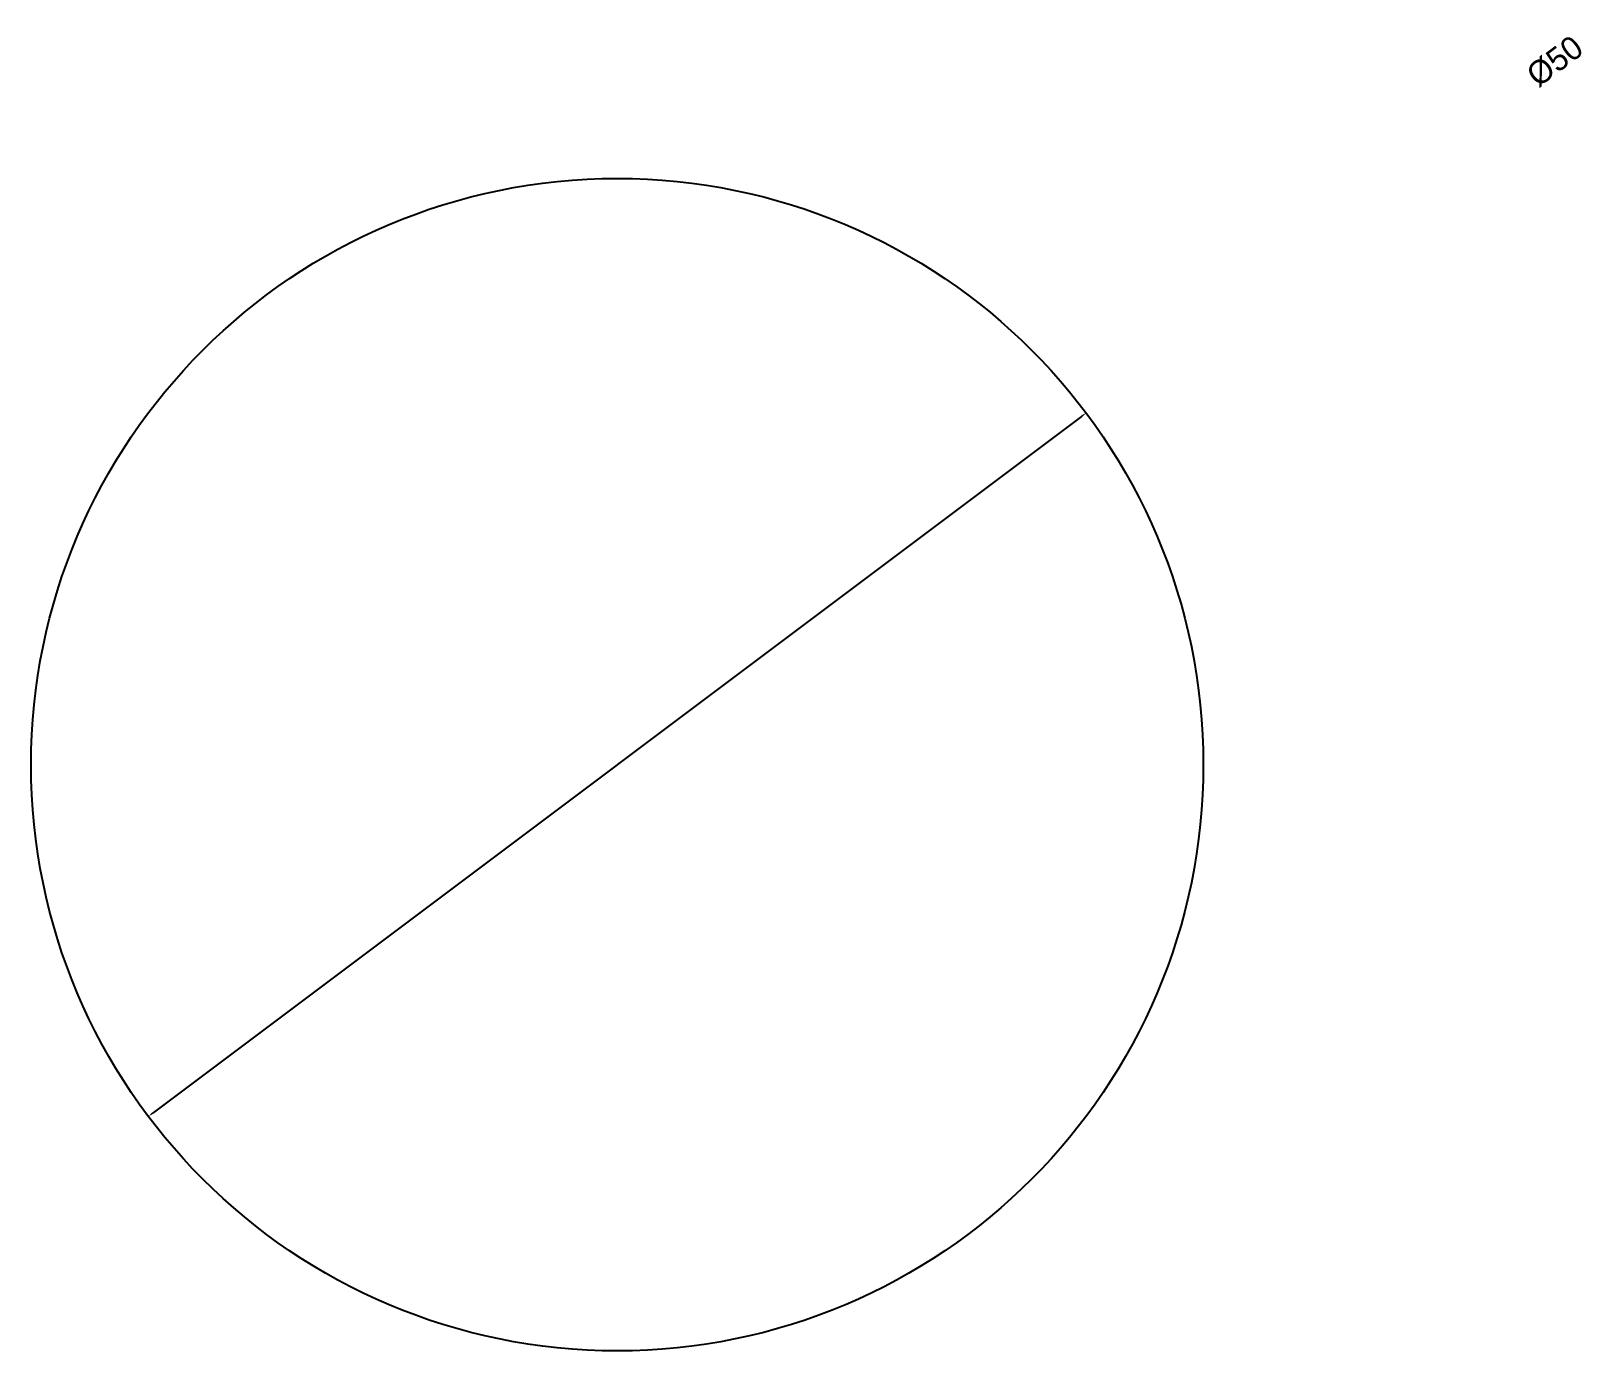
# Model space of a CAD drawing. Header units: millimetres. Extents: x 35 to 101.4, y 15 to 71.3.
import ezdxf

# ---------------------------------------------------------------- set-up
doc = ezdxf.new("R2010")
doc.units = ezdxf.units.MM
doc.dimstyles.get("Standard").update_dxf_attribs({"dimtxt": 2.5, "dimasz": 2.5, "dimexe": 1.25, "dimexo": 0.625, "dimtad": 1, "dimcen": 2.5, "dimazin": 3, "dimtfac": 1, "dimtmove": 0, "dimatfit": 3})

# ---------------------------------------------------------------- blocks, each defined once
blk = doc.blocks.new('_CLOSEDFILLED')
at = {"color": 0, "linetype": 'BYBLOCK'}
blk.add_solid([(-1, 0.16), (0, 0), (-1, -0.16)], dxfattribs=at)
blk = doc.blocks.new('*D1')
blk.add_line((79.8, 54.85), (40.2, 25.15))
at = {"layer": 'Defpoints'}
for p in [(80, 55), (60, 40)]:
    blk.add_point(p, dxfattribs=at)
at = {"xscale": 0.25, "yscale": 0.25}
for p, rotation in [((80, 55), 36.86989764584402), ((40, 25), 216.86989764584402)]:
    blk.add_blockref('_CLOSEDFILLED', p, dxfattribs=dict(at, rotation=rotation))
at = {"insert": (100, 70), "char_height": 1, "attachment_point": 5, "rotation": 36.8699}
blk.add_mtext('%%c50', dxfattribs=at)

msp = doc.modelspace()

# ---------------------------------------------------------------- linework, layer by layer
msp.add_circle((60, 40), 25)

# ---------------------------------------------------------------- dimensions: what is measured, and where the dimension line sits
dim = msp.add_diameter_dim_2p(p1=(40, 25), p2=(80, 55), dimstyle='Standard', override={"dimdec": 2})
dim.commit()
dim.dimension.update_dxf_attribs({"geometry": '*D1', "text_midpoint": (100, 70), "dimtype": 163})

doc.saveas('drawing.dxf')
